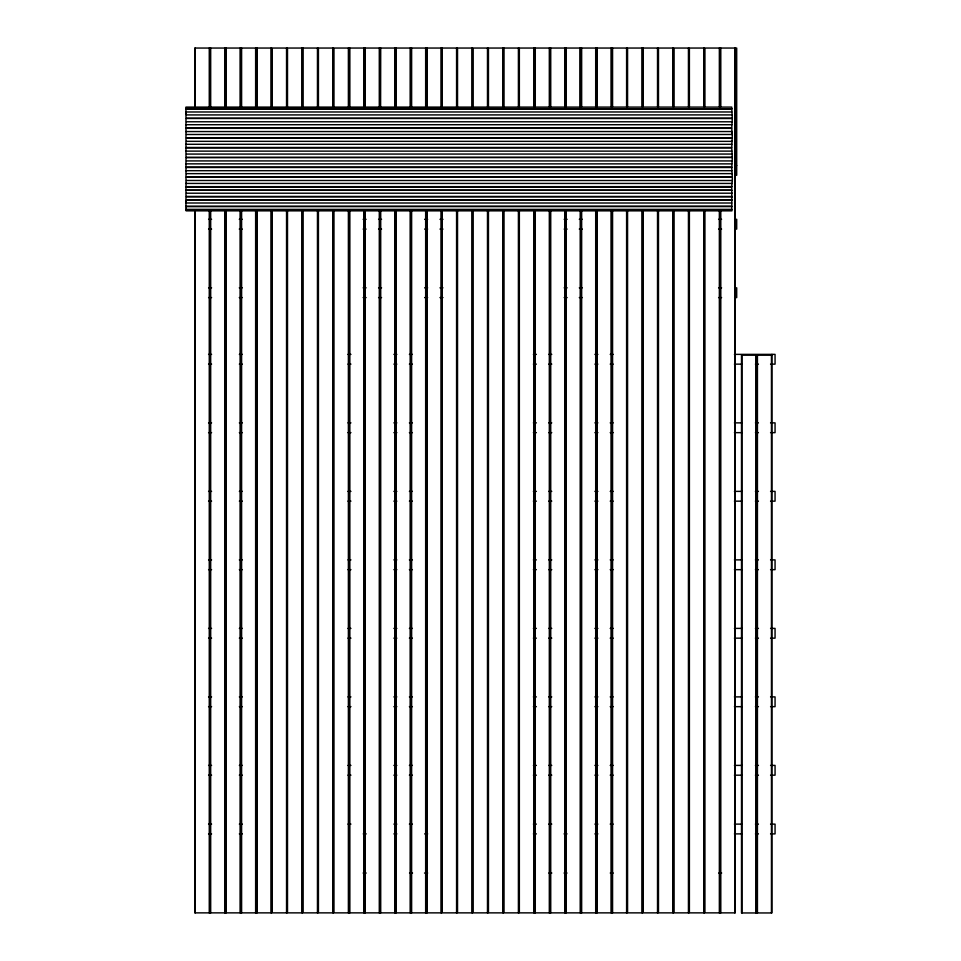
<?xml version="1.0" encoding="UTF-8"?>
<svg xmlns="http://www.w3.org/2000/svg" width="961" height="961" viewBox="0 0 961 961"><rect width="100%" height="100%" fill="white"/><g stroke="black" fill="none" stroke-linecap="round" stroke-linejoin="round"><path stroke-width="1.44" d="M185.978 186.902L185.941 209.846L731.777 209.834L731.958 210.855L186.134 210.855L185.953 209.834M185.99 186.854L185.953 107.091L731.777 107.091L731.765 108.365M186.458 177.064L732.318 177.232L732.318 180.512L731.765 186.65L185.966 186.65M185.953 167.502L731.777 167.514L732.318 157.652L731.765 147.898L185.966 147.91M732.294 157.496L186.47 157.568M731.802 206.519L731.765 187.047L185.941 187.047L731.777 186.626M732.294 177.1L731.765 167.478M186.47 157.412L732.306 157.328M185.966 108.761L731.765 108.761L732.318 118.191L731.765 127.933L185.966 127.933M186.506 200.08L732.318 200.08L186.494 200.068L185.941 202.999L731.777 203.011M185.966 147.501L731.777 147.477L732.318 134.48L731.765 128.33L185.966 128.342M186.482 118.239L732.306 118.179M186.482 176.956L732.306 176.896M185.953 206.651L731.789 206.591L731.765 209.846M731.777 108.785L185.953 108.329M185.953 108.785L731.777 108.785M731.777 111.969L185.941 111.981L186.494 114.924L732.318 114.9M186.47 118.479L732.306 118.515M186.494 121.771L732.318 121.795M185.941 124.714L731.777 124.726M185.941 131.561L731.777 131.537L732.318 134.492L186.494 134.492M186.494 137.723L732.318 137.759M186.494 138.12L732.318 138.084M186.494 141.339L732.318 141.363M185.941 144.282L731.777 144.294M185.941 151.129L731.777 151.117M186.494 154.072L732.318 154.048M186.494 160.919L732.318 160.931M185.941 163.851L731.777 163.875M734.612 165.484L736.703 165.484M185.966 167.07L731.777 167.046M185.941 170.71L731.777 170.686M186.494 173.641L732.318 173.617M734.612 175.274L736.703 175.274L736.703 48.05L720.306 48.05L720.306 106.611M186.494 177.256L732.318 177.256M186.494 180.488L732.318 180.512M185.941 183.431L731.777 183.443M186.494 193.209L732.318 193.197M186.494 196.44L732.318 196.476M186.494 196.837L732.318 196.801M185.966 206.219L731.777 206.195M185.941 209.366L731.777 209.366M208.585 219.312L211.588 219.312M239.265 219.312L242.268 219.312M363.126 219.312L366.117 219.312M378.574 219.312L381.565 219.312M424.63 219.312L427.633 219.312M439.982 219.312L442.985 219.312M564.167 219.312L567.158 219.312M579.291 219.312L582.282 219.312M718.588 219.312L721.591 219.312M734.612 219.312L736.703 219.312L736.703 229.102L734.612 229.102M208.585 229.102L211.588 229.102M239.265 229.102L242.268 229.102M363.126 229.102L366.117 229.102M378.574 229.102L381.565 229.102M424.63 229.102L427.633 229.102M439.982 229.102L442.985 229.102M564.167 229.102L567.158 229.102M579.291 229.102L582.282 229.102M718.588 229.102L721.591 229.102M208.585 287.819L211.588 287.819M239.265 287.819L242.268 287.819M363.126 287.819L366.117 287.819M378.574 287.819L381.565 287.819M424.63 287.819L427.633 287.819M439.982 287.819L442.985 287.819M564.167 287.819L567.158 287.819M579.291 287.819L582.282 287.819M718.588 287.819L721.591 287.819M734.612 287.819L736.703 287.819L736.703 297.598L734.612 297.598M208.585 297.598L211.588 297.598M239.265 297.598L242.268 297.598M363.126 297.598L366.117 297.598M378.574 297.598L381.565 297.598M424.63 297.598L427.633 297.598M439.982 297.598L442.985 297.598M564.167 297.598L567.158 297.598M579.291 297.598L582.282 297.598M718.588 297.598L721.591 297.598M208.573 354.369L211.576 354.369M239.337 354.369L242.34 354.369M347.942 354.369L350.945 354.369M393.866 354.369L396.857 354.369M409.386 354.369L412.389 354.369M533.379 354.369L536.382 354.369M548.767 354.369L551.758 354.369M594.895 354.369L597.898 354.369M610.211 354.369L613.202 354.369M734.42 354.369L775.059 354.369L775.059 364.147L770.554 364.147M771.923 355.126L756.968 355.126L756.968 912.95L771.923 912.95L771.923 354.369M208.573 364.147L211.576 364.147M239.337 364.147L242.34 364.147M347.942 364.147L350.945 364.147M393.866 364.147L396.857 364.147M409.386 364.147L412.389 364.147M533.379 364.147L536.382 364.147M548.767 364.147L551.758 364.147M594.895 364.147L597.898 364.147M610.211 364.147L613.202 364.147M734.42 364.147L742.084 364.147M755.418 364.147L758.421 364.147M208.573 422.864L211.576 422.864M239.337 422.864L242.34 422.864M347.942 422.864L350.945 422.864M393.866 422.864L396.857 422.864M409.386 422.864L412.389 422.864M533.379 422.864L536.382 422.864M548.767 422.864L551.758 422.864M594.895 422.864L597.898 422.864M610.211 422.864L613.202 422.864M734.42 422.864L742.084 422.864M755.418 422.864L758.421 422.864M770.554 422.864L775.059 422.864L775.059 432.654L770.554 432.654M208.573 432.654L211.576 432.654M239.337 432.654L242.34 432.654M347.942 432.654L350.945 432.654M393.866 432.654L396.857 432.654M409.386 432.654L412.389 432.654M533.379 432.654L536.382 432.654M548.767 432.654L551.758 432.654M594.895 432.654L597.898 432.654M610.211 432.654L613.202 432.654M734.42 432.654L742.084 432.654M755.418 432.654L758.421 432.654M208.573 491.371L211.576 491.371M239.337 491.371L242.34 491.371M347.942 491.371L350.945 491.371M393.866 491.371L396.857 491.371M409.386 491.371L412.389 491.371M533.379 491.371L536.382 491.371M548.767 491.371L551.758 491.371M594.895 491.371L597.898 491.371M610.211 491.371L613.202 491.371M734.42 491.371L742.084 491.371M755.418 491.371L758.421 491.371M770.554 491.371L775.059 491.371L775.059 501.161L770.554 501.161M208.573 501.161L211.576 501.161M239.337 501.161L242.34 501.161M347.942 501.161L350.945 501.161M393.866 501.161L396.857 501.161M409.386 501.161L412.389 501.161M533.379 501.161L536.382 501.161M548.767 501.161L551.758 501.161M594.895 501.161L597.898 501.161M610.211 501.161L613.202 501.161M734.42 501.161L742.084 501.161M755.418 501.161L758.421 501.161M208.573 559.879L211.576 559.879M239.337 559.879L242.34 559.879M347.942 559.879L350.945 559.879M393.866 559.879L396.857 559.879M409.386 559.879L412.389 559.879M533.379 559.879L536.382 559.879M548.767 559.879L551.758 559.879M594.895 559.879L597.898 559.879M610.211 559.879L613.202 559.879M734.42 559.879L742.084 559.879M755.418 559.879L758.421 559.879M770.554 559.879L775.059 559.879L775.059 569.669L770.554 569.669M208.573 569.669L211.576 569.669M239.337 569.669L242.34 569.669M347.942 569.669L350.945 569.669M393.866 569.669L396.857 569.669M409.386 569.669L412.389 569.669M533.379 569.669L536.382 569.669M548.767 569.669L551.758 569.669M594.895 569.669L597.898 569.669M610.211 569.669L613.202 569.669M734.42 569.669L742.084 569.669M755.418 569.669L758.421 569.669M208.573 628.386L211.576 628.386M239.337 628.386L242.34 628.386M347.942 628.386L350.945 628.386M393.866 628.386L396.857 628.386M409.386 628.386L412.389 628.386M533.379 628.386L536.382 628.386M548.767 628.386L551.758 628.386M594.895 628.386L597.898 628.386M610.211 628.386L613.202 628.386M734.42 628.386L742.084 628.386M755.418 628.386L758.421 628.386M770.554 628.386L775.059 628.386L775.059 638.164L770.554 638.164M208.573 638.164L211.576 638.164M239.337 638.164L242.34 638.164M347.942 638.164L350.945 638.164M393.866 638.164L396.857 638.164M409.386 638.164L412.389 638.164M533.379 638.164L536.382 638.164M548.767 638.164L551.758 638.164M594.895 638.164L597.898 638.164M610.211 638.164L613.202 638.164M734.42 638.164L742.084 638.164M755.418 638.164L758.421 638.164M208.573 696.893L211.576 696.893M239.337 696.893L242.34 696.893M347.942 696.893L350.945 696.893M393.866 696.893L396.857 696.893M409.386 696.893L412.389 696.893M533.379 696.893L536.382 696.893M548.767 696.893L551.758 696.893M594.895 696.893L597.898 696.893M610.211 696.893L613.202 696.893M734.42 696.893L742.084 696.893M755.418 696.893L758.421 696.893M770.554 696.893L775.059 696.893L775.059 706.671L770.554 706.671M208.573 706.671L211.576 706.671M239.337 706.671L242.34 706.671M347.942 706.671L350.945 706.671M393.866 706.671L396.857 706.671M409.386 706.671L412.389 706.671M533.379 706.671L536.382 706.671M548.767 706.671L551.758 706.671M594.895 706.671L597.898 706.671M610.211 706.671L613.202 706.671M734.42 706.671L742.084 706.671M755.418 706.671L758.421 706.671M208.573 765.388L211.576 765.388M239.337 765.388L242.34 765.388M347.942 765.388L350.945 765.388M393.866 765.388L396.857 765.388M409.386 765.388L412.389 765.388M533.379 765.388L536.382 765.388M548.767 765.388L551.758 765.388M594.895 765.388L597.898 765.388M610.211 765.388L613.202 765.388M734.42 765.388L742.084 765.388M755.418 765.388L758.421 765.388M770.554 765.388L775.059 765.388L775.059 775.179L770.554 775.179M208.573 775.179L211.576 775.179M239.337 775.179L242.34 775.179M347.942 775.179L350.945 775.179M393.866 775.179L396.857 775.179M409.386 775.179L412.389 775.179M533.379 775.179L536.382 775.179M548.767 775.179L551.758 775.179M594.895 775.179L597.898 775.179M610.211 775.179L613.202 775.179M734.42 775.179L742.084 775.179M755.418 775.179L758.421 775.179M208.573 824.118L211.576 824.118M239.337 824.118L242.34 824.118M347.942 824.118L350.945 824.118M393.866 824.118L396.857 824.118M409.386 824.118L412.389 824.118M533.379 824.118L536.382 824.118M548.767 824.118L551.758 824.118M594.895 824.118L597.898 824.118M610.211 824.118L613.202 824.118M734.42 824.118L742.084 824.118M755.418 824.118L758.421 824.118M770.554 824.118L775.059 824.118L775.059 833.896L770.554 833.896M208.573 833.896L211.576 833.896M239.337 833.896L242.34 833.896M363.222 833.896L366.213 833.896M393.866 833.896L396.857 833.896M424.666 833.896L427.657 833.896M533.379 833.896L536.382 833.896M564.035 833.896L567.038 833.896M594.895 833.896L597.898 833.896M734.42 833.896L742.084 833.896M755.418 833.896L758.421 833.896M363.102 873.044L366.213 873.044M409.53 873.044L412.533 873.044M424.51 873.044L427.657 873.044M548.839 873.044L551.83 873.044M564.035 873.044L567.038 873.044M610.259 873.044L613.25 873.044M718.732 873.044L721.675 873.044M771.455 355.126L771.455 912.95M757.436 355.126L757.436 912.95M755.995 355.126L755.995 912.95M741.976 355.126L741.976 912.95M735.273 48.05L735.273 912.866L720.306 912.866L720.306 210.207M734.805 48.05L734.805 912.866M720.774 48.05L720.774 106.611M720.774 210.207L720.774 912.866M719.813 106.611L719.813 48.05L704.857 48.05L704.857 106.611M719.813 210.207L719.813 912.866L704.857 912.866L704.857 210.207M719.345 48.05L719.345 106.611M719.345 210.207L719.345 912.866M704.353 106.611L704.353 48.05L689.397 48.05L689.397 106.611M704.353 210.207L704.353 912.866L689.397 912.866L689.397 210.207M703.884 48.05L703.884 106.611M703.884 210.207L703.884 912.866M688.893 106.611L688.893 48.05L673.937 48.05L673.937 106.611M688.893 210.207L688.893 912.866L673.937 912.866L673.937 210.207M688.436 48.05L688.436 106.611M688.436 210.207L688.436 912.866M673.445 106.611L673.445 48.05L658.477 48.05L658.477 106.611M673.445 210.207L673.445 912.866L658.477 912.866L658.477 210.207M672.976 48.05L672.976 106.611M672.976 210.207L672.976 912.866M657.985 106.611L657.985 48.05L627.569 48.05L627.569 106.611M657.985 210.207L657.985 912.866L643.029 912.866L643.029 210.207M657.516 48.05L657.516 106.611M657.516 210.207L657.516 912.866M643.029 48.05L643.029 106.611M642.525 48.05L642.525 106.611M642.525 210.207L642.525 912.866L627.569 912.866L627.569 210.207M642.056 48.05L642.056 106.611M642.056 210.207L642.056 912.866M627.065 106.611L627.065 48.05L612.109 48.05L612.109 106.611M627.065 210.207L627.065 912.866L612.109 912.866L612.109 210.207M626.596 48.05L626.596 106.611M626.596 210.207L626.596 912.866M612.577 48.05L612.577 106.611M612.577 210.207L612.577 912.866M611.604 106.611L611.604 48.05L596.649 48.05L596.649 106.611M611.604 210.207L611.604 912.866L596.649 912.866L596.649 210.207M611.148 48.05L611.148 106.611M611.148 210.207L611.148 912.866M597.117 48.05L597.117 106.611M597.117 210.207L597.117 912.866M596.156 106.611L596.156 48.05L565.729 48.05L565.729 106.611M596.156 210.207L596.156 912.866L581.189 912.866L581.189 210.207M595.688 48.05L595.688 106.611M595.688 210.207L595.688 912.866M581.657 48.05L581.657 106.611M581.657 210.207L581.657 912.866M581.189 48.05L581.189 106.611M580.696 48.05L580.696 106.611M580.696 210.207L580.696 912.866L565.729 912.866L565.729 210.207M580.348 48.05L580.348 107.512M580.228 48.05L580.228 106.611M580.228 210.207L580.228 912.866M566.197 48.05L566.197 106.611M566.197 210.207L566.197 912.866M565.236 106.611L565.236 48.05L550.269 48.05L550.269 106.611M565.236 210.207L565.236 912.866L550.269 912.866L550.269 210.207M564.768 48.05L564.768 106.611M564.768 210.207L564.768 912.866M550.737 48.05L550.737 106.611M550.737 210.207L550.737 912.866M549.776 106.611L549.776 48.05L534.821 48.05L534.821 106.611M549.776 210.207L549.776 912.866L534.821 912.866L534.821 210.207M549.308 48.05L549.308 106.611M549.308 210.207L549.308 912.866M535.289 48.05L535.289 106.611M535.289 210.207L535.289 912.866M534.316 106.611L534.316 48.05L519.36 48.05L519.36 106.611M534.316 210.207L534.316 912.866L519.36 912.866L519.36 210.207M533.848 48.05L533.848 106.611M533.848 210.207L533.848 912.866M518.868 106.611L518.868 48.05L488.452 48.05L488.452 106.611M518.868 210.207L518.868 912.866L503.9 912.866L503.9 210.207M518.399 48.05L518.399 106.611M518.399 210.207L518.399 912.866M503.9 48.05L503.9 106.611M503.408 48.05L503.408 106.611M503.408 210.207L503.408 912.866L488.452 912.866L488.452 210.207M502.939 48.05L502.939 106.611M502.939 210.207L502.939 912.866M487.948 106.611L487.948 48.05L472.992 48.05L472.992 106.611M487.948 210.207L487.948 912.866L472.992 912.866L472.992 210.207M487.479 48.05L487.479 106.611M487.479 210.207L487.479 912.866M472.488 106.611L472.488 48.05L457.532 48.05L457.532 106.611M472.488 210.207L472.488 912.866L457.532 912.866L457.532 210.207M472.031 48.05L472.031 106.611M472.031 210.207L472.031 912.866M457.04 106.611L457.04 48.05L426.624 48.05L426.624 106.611M457.04 210.207L457.04 912.866L442.072 912.866L442.072 210.207M456.571 48.05L456.571 106.611M456.571 210.207L456.571 912.866M442.072 48.05L442.072 106.611M441.579 48.05L441.579 106.611M441.579 210.207L441.579 912.866L426.624 912.866L426.624 210.207M441.111 48.05L441.111 106.611M441.111 210.207L441.111 912.866M427.092 48.05L427.092 106.611M427.092 210.207L427.092 912.866M426.119 106.611L426.119 48.05L411.164 48.05L411.164 106.611M426.119 210.207L426.119 912.866L411.164 912.866L411.164 210.207M425.651 48.05L425.651 106.611M425.651 210.207L425.651 912.866M411.632 48.05L411.632 106.611M411.632 210.207L411.632 912.866M410.671 106.611L410.671 48.05L395.704 48.05L395.704 106.611M410.671 210.207L410.671 912.866L395.704 912.866L395.704 210.207M410.203 48.05L410.203 106.611M410.203 210.207L410.203 912.866M396.172 48.05L396.172 106.611M396.172 210.207L396.172 912.866M395.211 106.611L395.211 48.05L364.796 48.05L364.796 106.611M395.211 210.207L395.211 912.866L380.244 912.866L380.244 210.207M394.743 48.05L394.743 106.611M394.743 210.207L394.743 912.866M380.712 48.05L380.604 107.512M380.712 210.207L380.712 912.866M380.244 48.05L380.244 106.611M379.751 48.05L379.751 106.611M379.751 210.207L379.751 912.866L364.796 912.866L364.796 210.207M379.283 48.05L379.283 106.611M379.283 210.207L379.283 912.866M365.264 48.05L365.264 106.611M365.264 210.207L365.264 912.866M364.291 106.611L364.291 48.05L349.336 48.05L349.336 106.611M364.291 210.207L364.291 912.866L349.336 912.866L349.336 210.207M363.823 48.05L363.823 106.611M363.823 210.207L363.823 912.866M349.804 48.05L349.804 106.611M349.804 210.207L349.804 912.866M348.843 106.611L348.843 48.05L333.875 48.05L333.875 106.611M348.843 210.207L348.843 912.866L333.875 912.866L333.875 210.207M348.375 48.05L348.375 106.611M348.375 210.207L348.375 912.866M333.383 106.611L333.383 48.05L318.427 48.05L318.427 106.611M333.383 210.207L333.383 912.866L318.427 912.866L318.427 210.207M332.914 48.05L332.914 106.611M332.914 210.207L332.914 912.866M317.923 106.611L317.923 48.05L287.507 48.05L287.507 106.611M317.923 210.207L317.923 912.866L302.967 912.866L302.967 210.207M317.454 48.05L317.454 106.611M317.454 210.207L317.454 912.866M302.967 48.05L302.967 106.611M302.463 48.05L302.463 106.611M302.463 210.207L302.463 912.866L287.507 912.866L287.507 210.207M302.006 48.05L302.006 106.611M302.006 210.207L302.006 912.866M287.015 106.611L287.015 48.05L272.047 48.05L272.047 106.611M287.015 210.207L287.015 912.866L272.047 912.866L272.047 210.207M286.546 48.05L286.546 106.611M286.546 210.207L286.546 912.866M271.555 106.611L271.555 48.05L256.599 48.05L256.599 106.611M271.555 210.207L271.555 912.866L256.599 912.866L256.599 210.207M271.086 48.05L271.086 106.611M271.086 210.207L271.086 912.866M257.067 48.05L257.067 106.611M257.067 210.207L257.067 912.866M256.094 106.611L256.094 48.05L225.679 48.05L225.679 106.611M256.094 210.207L256.094 912.866L241.139 912.866L241.139 210.207M255.626 48.05L255.626 106.611M255.626 210.207L255.626 912.866M241.607 48.05L241.607 106.611M241.607 210.207L241.607 912.866M241.139 48.05L241.139 106.611M240.634 48.05L240.634 106.611M240.634 210.207L240.634 912.866L225.679 912.866L225.679 210.207M240.166 48.05L240.166 106.611M240.166 210.207L240.166 912.866M226.147 48.05L226.147 106.611M226.147 210.207L226.147 912.866M225.186 106.611L225.186 48.05L210.219 48.05L210.219 106.611M225.186 210.207L225.186 912.866L210.219 912.866L210.219 210.207M224.718 48.05L224.718 106.611M224.718 210.207L224.718 912.866M210.687 48.05L210.687 106.611M210.687 210.207L210.687 912.866M209.726 106.611L209.726 48.05L194.759 48.05L194.759 106.611M209.726 210.207L209.726 912.866L194.759 912.866L194.759 210.207M209.258 48.05L209.258 106.611M209.258 210.207L209.258 912.866M195.227 48.05L195.227 106.611M195.227 210.207L195.227 912.866M731.777 190.254L185.953 190.254L731.765 190.278M756.463 355.126L741.508 355.126L741.508 912.95L756.463 912.95L756.463 355.126"/></g></svg>
